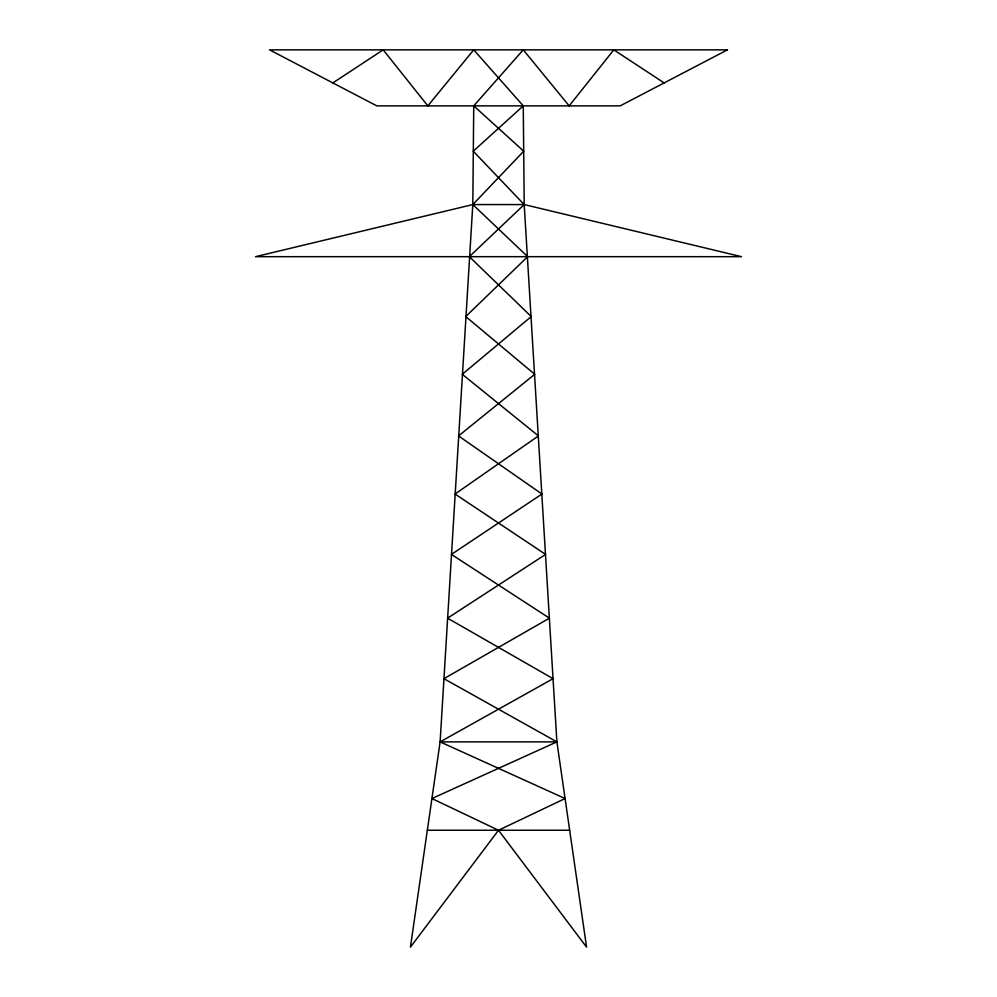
<?xml version="1.0" encoding="UTF-8"?>
<svg xmlns="http://www.w3.org/2000/svg" width="997" height="997" viewBox="0 0 997 997"><rect width="100%" height="100%" fill="white"/><g stroke="black" fill="none" stroke-linecap="round" stroke-linejoin="round"><path stroke-width="1.5" d="M664.139 82.913L613.803 49.85L569.175 105.869L523.263 49.85L473.737 105.869L472.802 204.572L440.113 741.88L410.428 947.15L498.5 830.252L565.087 798.547L440.113 741.88L553.073 678.683L447.566 618.165L545.596 554.407L455.043 494.038L538.455 435.926L462.259 374.286L531.264 316.56L469.338 256.678L524.198 204.572L523.263 105.869L473.737 49.85L427.825 105.869L383.197 49.85L332.861 82.913M523.263 105.869L473.263 151.208L524.198 204.572L741.506 256.678L255.494 256.678L472.802 204.572L524.198 204.572L556.887 741.88L586.572 947.15L498.5 830.252L431.913 798.547L556.887 741.88L443.927 678.683L549.434 618.165L451.404 554.407L541.957 494.038L458.545 435.926L534.741 374.286L465.736 316.56L527.662 256.678L472.802 204.572L523.737 151.208L473.737 105.869M440.113 741.88L556.887 741.88M427.339 830.252L569.661 830.252M727.449 49.85L620.196 105.869L376.804 105.869L269.551 49.85L727.449 49.85"/></g></svg>
